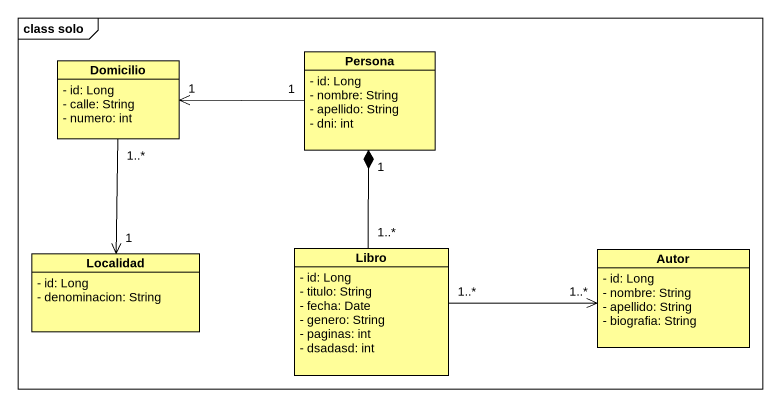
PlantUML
@startuml
mainframe class solo
hide circle
hide empty members
skinparam classAttributeIconSize 0
class Domicilio #FFFE99 {
  - id: Long
  - calle: String
  - numero: int
}
class Persona #FFFE99 {
  - id: Long
  - nombre: String
  - apellido: String
  - dni: int
}
class Localidad #FFFE99 {
  - id: Long
  - denominacion: String
}
class Libro #FFFE99 {
  - id: Long
  - titulo: String
  - fecha: Date
  - genero: String
  - paginas: int
  - dsadasd: int
}
class Autor #FFFE99 {
  - id: Long
  - nombre: String
  - apellido: String
  - biografia: String
}
Domicilio "1..*" --> "1" Localidad
Persona "1" -left-> "1" Domicilio
Libro "1..*" -up-* "1" Persona
Libro "1..*" -right-> "1..*" Autor
@enduml
